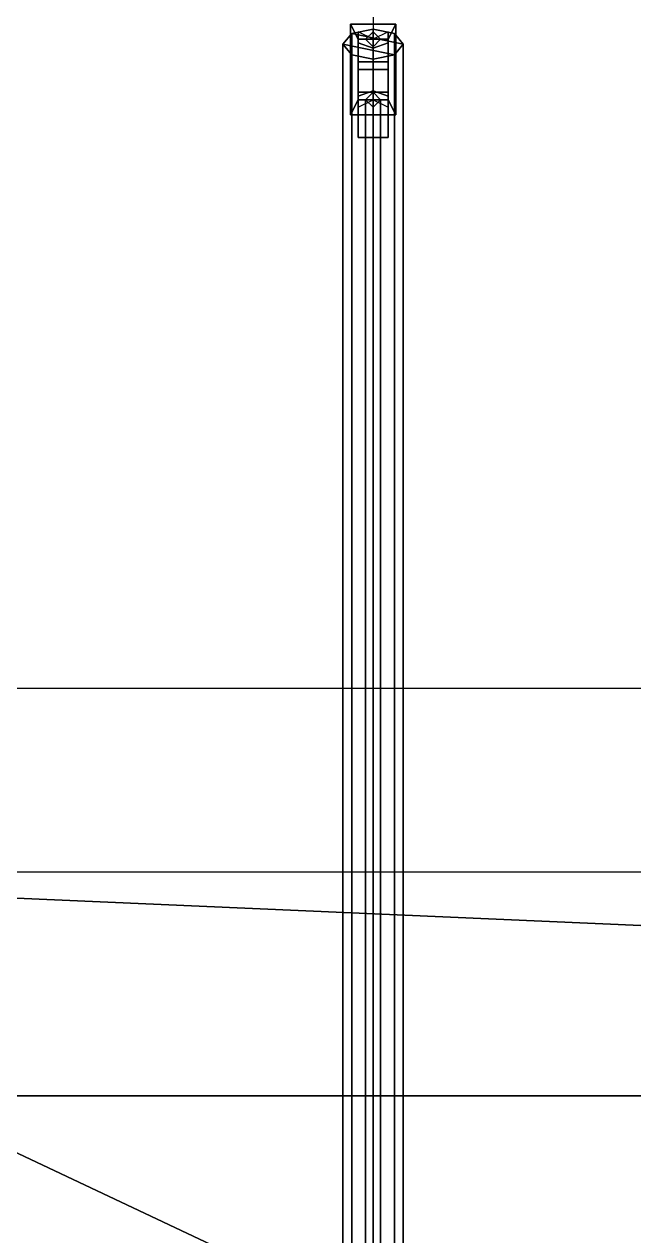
# Model space of a CAD drawing. Header units: millimetres. Extents: x -1.27 to 1.27, y -3.16 to 6.57.
# Drawn here: x -0.462 to 0.345, y 1.644 to 3.25 of the extents above; entities that cross this region are included whole.
import ezdxf

# ---------------------------------------------------------------- set-up
doc = ezdxf.new("R2010")
doc.units = ezdxf.units.MM
for name, color, linetype in [('berge_base', 4, 'Continuous'), ('crane', 1, 'Continuous'), ('reference', 9, 'Continuous')]:
    doc.layers.add(name, color=color, linetype=linetype)

msp = doc.modelspace()

# ---------------------------------------------------------------- linework, layer by layer
for points in [[(-0.86, 2.1263, 1.17), (-0.8263, 2.37, 1.03), (0.8263, 2.37, 1.03), (0.86, 2.1263, 1.17)], [(0.8263, 2.37, 1.03), (0.67, 1.83, 0.38), (-0.67, 1.83, 0.38), (-0.8263, 2.37, 1.03)], [(0.67, 1.83, 0.38), (0.67, -2.26, 0.38), (-0.67, -2.26, 0.38), (-0.67, 1.83, 0.38)]]:
    msp.add_3dface(points)
at = {"layer": 'berge_base'}
for points in [[(-1.26, 2.1263, 1.17), (0.94, 2.03, 1.2253), (1.06, 2.03, 1.2253), (1.26, 2.1263, 1.17)], [(-1.26, 2.1263, 1.17), (0.32, 1.38, 1.5987), (0.66, 1.38, 1.5987), (0.94, 2.03, 1.2253)], [(-1.26, 2.1263, 1.17), (-0.7, 0.96, 1.84), (0.32, 1.2385, 1.68), (0.32, 1.38, 1.5987)]]:
    msp.add_3dface(points, dxfattribs=at)
at = {"layer": 'crane'}
for points in [[(-0.02, 3.23, 2.74), (-0.02, 3.15, 2.74), (-0.03, 3.13, 2.84), (-0.03, 3.25, 2.84)], [(-0.03, 3.25, 2.84), (-0.03, 3.13, 2.84), (0.03, 3.13, 2.84), (0.03, 3.25, 2.84)], [(0.03, 3.25, 2.84), (0.02, 3.23, 2.74), (-0.02, 3.23, 2.74), (-0.03, 3.25, 2.84)], [(-0.0283, 3.2378, 3.3555), (0, 3.2436, 3.3454), (0, 0.96, 2.0269), (-0.0283, 0.9483, 2.0337)], [(0, 3.2436, 3.3454), (-0.0283, 3.2378, 3.3555), (0.04, 3.2236, 3.38), (0.0283, 3.2378, 3.3555)], [(0, 3.2436, 3.3454), (0.0283, 3.2378, 3.3555), (0.0283, 0.9483, 2.0337), (0, 0.96, 2.0269)], [(0.03, 3.13, 2.84), (0.02, 3.15, 2.74), (0.02, 3.23, 2.74), (0.03, 3.25, 2.84)], [(-0.04, 3.2236, 3.38), (-0.0283, 3.2378, 3.3555), (-0.0283, 0.9483, 2.0337), (-0.04, 0.92, 2.05)], [(-0.0283, 3.2378, 3.3555), (-0.04, 3.2236, 3.38), (0.0283, 3.2095, 3.4045), (0.04, 3.2236, 3.38)], [(0, 3.2183, 2.8683), (0, 3.23, 2.84), (-0.02, 3.24, 2.84), (-0.02, 3.2254, 2.8754)], [(-0.02, 3.2254, 2.8754), (-0.02, 3.24, 2.84), (-0.02, 3.14, 2.84), (-0.02, 3.1546, 2.8754)], [(-0.02, 3.15, 2.69), (-0.02, 3.23, 2.74), (0.02, 3.23, 2.74), (0.02, 3.15, 2.69)], [(-0.02, 3.15, 2.74), (-0.02, 3.23, 2.74), (-0.02, 3.15, 2.69), (-0.02, 3.1, 2.69)], [(-0.02, 3.23, 2.64), (-0.02, 3.19, 2.63), (0.02, 3.19, 2.63), (0.02, 3.23, 2.64)], [(-0.02, 3.16, 2.61), (-0.02, 3.19, 2.63), (-0.02, 3.23, 2.64), (-0.02, 3.2, 2.61)], [(-0.02, 3.2, 2.61), (-0.02, 3.23, 2.64), (0.02, 3.23, 2.64), (0.02, 3.2, 2.61)], [(0, 3.24, 2.84), (-0.01, 3.23, 2.84), (-0.01, 3.23, 3.34), (0, 3.24, 3.34)], [(-0.01, 3.23, 2.84), (0, 3.22, 2.84), (0, 3.22, 3.34), (-0.01, 3.23, 3.34)], [(0, 3.23, 2.84), (0, 3.2183, 2.8683), (0.02, 3.2254, 2.8754), (0.02, 3.24, 2.84)], [(0.01, 3.23, 2.84), (0, 3.24, 2.84), (0, 3.24, 3.34), (0.01, 3.23, 3.34)], [(0, 3.22, 2.84), (0.01, 3.23, 2.84), (0.01, 3.23, 3.34), (0, 3.22, 3.34)], [(0.02, 3.24, 2.84), (0.02, 3.2254, 2.8754), (0.02, 3.1546, 2.8754), (0.02, 3.14, 2.84)], [(0.02, 3.15, 2.69), (0.02, 3.23, 2.74), (0.02, 3.15, 2.74), (0.02, 3.1, 2.69)], [(0.02, 3.23, 2.64), (0.02, 3.19, 2.63), (0.02, 3.16, 2.61), (0.02, 3.2, 2.61)], [(0.0283, 3.2378, 3.3555), (0.04, 3.2236, 3.38), (0.04, 0.92, 2.05), (0.0283, 0.9483, 2.0337)], [(-0.0283, 3.2095, 3.4045), (-0.04, 3.2236, 3.38), (-0.04, 0.92, 2.05), (-0.0283, 0.9483, 2.099)], [(-0.04, 3.2236, 3.38), (-0.0283, 3.2095, 3.4045), (0, 3.2036, 3.4146), (0.0283, 3.2095, 3.4045)], [(0, 3.19, 2.88), (0, 3.2183, 2.8683), (-0.02, 3.2254, 2.8754), (-0.02, 3.19, 2.89)], [(-0.02, 3.19, 2.89), (-0.02, 3.2254, 2.8754), (-0.02, 3.1546, 2.8754), (-0.02, 3.19, 2.89)], [(0, 3.2183, 2.8683), (0, 3.19, 2.88), (0.02, 3.19, 2.89), (0.02, 3.2254, 2.8754)], [(0.02, 3.2254, 2.8754), (0.02, 3.19, 2.89), (0.02, 3.19, 2.89), (0.02, 3.1546, 2.8754)], [(0.04, 3.2236, 3.38), (0.0283, 3.2095, 3.4045), (0.0283, 0.9483, 2.099), (0.04, 0.92, 2.05)], [(0, 3.2036, 3.4146), (-0.0283, 3.2095, 3.4045), (-0.0283, 0.9483, 2.099), (0, 0.96, 2.1193)], [(0.02, 3.2, 2.61), (0.02, 3.16, 2.61), (-0.02, 3.16, 2.61), (-0.02, 3.2, 2.61)], [(0.0283, 3.2095, 3.4045), (0, 3.2036, 3.4146), (0, 0.96, 2.1193), (0.0283, 0.9483, 2.099)], [(0, 3.1617, 2.8683), (0, 3.19, 2.88), (-0.02, 3.19, 2.89), (-0.02, 3.1546, 2.8754)], [(-0.02, 3.1, 2.64), (-0.02, 3.15, 2.66), (-0.02, 3.19, 2.63), (-0.02, 3.16, 2.61)], [(-0.02, 3.19, 2.63), (-0.02, 3.15, 2.66), (0.02, 3.15, 2.66), (0.02, 3.19, 2.63)], [(0, 3.19, 2.88), (0, 3.1617, 2.8683), (0.02, 3.1546, 2.8754), (0.02, 3.19, 2.89)], [(0.02, 3.19, 2.63), (0.02, 3.15, 2.66), (0.02, 3.1, 2.64), (0.02, 3.16, 2.61)], [(-0.03, 3.13, 2.84), (-0.02, 3.15, 2.74), (0.02, 3.15, 2.74), (0.03, 3.13, 2.84)], [(0, 3.15, 2.84), (0, 3.1617, 2.8683), (-0.02, 3.1546, 2.8754), (-0.02, 3.14, 2.84)], [(0.02, 3.16, 2.61), (0.02, 3.1, 2.64), (-0.02, 3.1, 2.64), (-0.02, 3.16, 2.61)], [(0.02, 3.1, 2.69), (0.02, 3.15, 2.74), (-0.02, 3.15, 2.74), (-0.02, 3.1, 2.69)], [(-0.02, 3.15, 2.66), (-0.02, 3.15, 2.69), (0.02, 3.15, 2.69), (0.02, 3.15, 2.66)], [(-0.02, 3.1, 2.69), (-0.02, 3.15, 2.69), (-0.02, 3.15, 2.66), (-0.02, 3.1, 2.64)], [(0, 3.16, 2.84), (-0.01, 3.15, 2.84), (-0.01, 3.15, 3.34), (0, 3.16, 3.34)], [(-0.01, 3.15, 2.84), (0, 3.14, 2.84), (0, 3.14, 3.34), (-0.01, 3.15, 3.34)], [(0, 3.15, 3.35), (-0.01, 3.15, 3.34), (-0.01, 0.92, 4.02), (0, 0.92, 4.03)], [(-0.01, 3.15, 3.34), (0, 3.15, 3.33), (0, 0.92, 4.01), (-0.01, 0.92, 4.02)], [(0, 3.1617, 2.8683), (0, 3.15, 2.84), (0.02, 3.14, 2.84), (0.02, 3.1546, 2.8754)], [(0.01, 3.15, 2.84), (0, 3.16, 2.84), (0, 3.16, 3.34), (0.01, 3.15, 3.34)], [(0, 3.14, 2.84), (0.01, 3.15, 2.84), (0.01, 3.15, 3.34), (0, 3.14, 3.34)], [(0.01, 3.15, 3.34), (0, 3.15, 3.35), (0, 0.92, 4.03), (0.01, 0.92, 4.02)], [(0, 3.15, 3.33), (0.01, 3.15, 3.34), (0.01, 0.92, 4.02), (0, 0.92, 4.01)], [(0.02, 3.15, 2.66), (0.02, 3.15, 2.69), (0.02, 3.1, 2.69), (0.02, 3.1, 2.64)], [(0.02, 3.1, 2.64), (0.02, 3.1, 2.69), (-0.02, 3.1, 2.69), (-0.02, 3.1, 2.64)]]:
    msp.add_3dface(points, dxfattribs=at)
at = {"layer": 'reference'}
msp.add_xline((0, 3.73, 1.86), (0, -1), dxfattribs=at)

doc.saveas('drawing.dxf')
